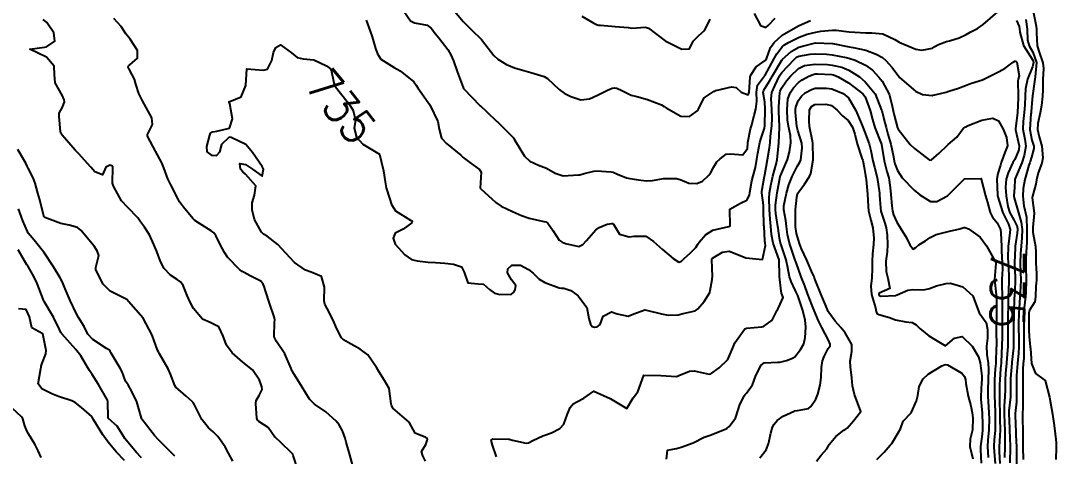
# Model space of a CAD drawing. Header units: metres. Extents: x 318500 to 325275, y 7408834 to 7428799.
# Drawn here: x 320090.5 to 320214.4, y 7413137.4 to 7413189.5 of the extents above; entities that cross this region are included whole.
import ezdxf
from ezdxf.enums import TextEntityAlignment as Align

# ---------------------------------------------------------------- set-up
doc = ezdxf.new("R2010")
doc.units = ezdxf.units.M
doc.header["$MEASUREMENT"] = 0
for name, color, linetype in [('Cotas', 45, 'Continuous'), ('Curvas de Nivel 1m', 11, 'Continuous'), ('Curvas de Nivel 5m', 15, 'Continuous')]:
    doc.layers.add(name, color=color, linetype=linetype)
doc.styles.add('Style-STANDARD', font='STANDARD.shx')

msp = doc.modelspace()

# ---------------------------------------------------------------- linework, layer by layer
at = {"layer": 'Curvas de Nivel 1m', "flags": 128}
for points, elevation in [([(320135.95, 7413191.15), (320137.11, 7413189.46), (320137.59, 7413189.23), (320139.08, 7413188.93), (320139.58, 7413188.59), (320140.07, 7413187.92), (320140.49, 7413187.42), (320141.55, 7413186.03), (320141.92, 7413185.4), (320142.23, 7413184.69), (320142.66, 7413183.39), (320143.38, 7413181.49), (320143.44, 7413181.38), (320143.49, 7413181.32), (320145.4, 7413179.35), (320145.46, 7413179.29), (320146.17, 7413178.62), (320147.43, 7413177.42), (320147.54, 7413177.32), (320149.41, 7413175.45), (320149.47, 7413175.36), (320149.5, 7413175.3), (320149.6, 7413175.1), (320150.72, 7413173.28), (320151.37, 7413172.66), (320152.42, 7413172.2), (320153.36, 7413171.85), (320154.41, 7413171.23), (320155.35, 7413170.91), (320157.19, 7413171.03), (320157.35, 7413171.06), (320157.88, 7413171.18), (320159.03, 7413171.49), (320159.36, 7413171.53), (320161.1, 7413171.4), (320161.35, 7413171.35), (320161.88, 7413171.13), (320162.93, 7413170.7), (320163.34, 7413170.59), (320164.67, 7413170.42), (320165.34, 7413170.34), (320166.04, 7413170.38), (320167.35, 7413170.62), (320168.92, 7413170.61), (320169.34, 7413170.48), (320170.39, 7413170.06), (320171.34, 7413170), (320172.04, 7413170.3), (320172.8, 7413170.99), (320173.03, 7413171.31), (320173.37, 7413172.01), (320173.76, 7413172.58), (320174.14, 7413172.97), (320174.85, 7413173.5), (320175.39, 7413173.55), (320176.86, 7413173.45), (320177.4, 7413174.2), (320177.46, 7413174.87), (320177.47, 7413174.92), (320177.79, 7413176.55), (320177.89, 7413176.92), (320178.23, 7413178.13), (320178.41, 7413178.91), (320178.52, 7413179.87), (320178.49, 7413180.91), (320178.63, 7413181.78), (320179.46, 7413182.9), (320179.49, 7413182.93), (320179.52, 7413182.98), (320180.57, 7413184.88), (320180.92, 7413185.51), (320181.56, 7413186.34), (320181.85, 7413186.58), (320182.32, 7413186.86), (320183.58, 7413187.49), (320184.56, 7413187.86), (320185.59, 7413188.12), (320186.18, 7413188.22), (320187.59, 7413188.35), (320188.04, 7413188.33), (320189.59, 7413188.13), (320190.25, 7413188.09), (320191.59, 7413188.04), (320192.29, 7413188.02), (320193.59, 7413187.91), (320195.03, 7413187.24), (320195.57, 7413186.92), (320196.11, 7413186.67), (320197.56, 7413186.08), (320198.27, 7413185.94), (320199.56, 7413186.2), (320199.82, 7413186.37), (320200.28, 7413186.62), (320201.21, 7413186.97), (320201.58, 7413187.08), (320202.75, 7413187.42), (320203.59, 7413187.83), (320204.07, 7413188.1), (320204.93, 7413188.56), (320205.6, 7413189.03), (320207.38, 7413190.52)], 733), ([(320142.18, 7413190.82), (320143.38, 7413189.38), (320143.59, 7413189.16), (320144.5, 7413188.28), (320145.45, 7413187.35), (320145.57, 7413187.23), (320147.06, 7413185.33), (320147.53, 7413184.88), (320148.59, 7413184.25), (320149.52, 7413183.84), (320151.51, 7413183.27), (320153.08, 7413182.82), (320153.5, 7413182.55), (320154.87, 7413181.23), (320155.48, 7413180.81), (320156.29, 7413180.39), (320157.47, 7413180.01), (320158.51, 7413180.14), (320159.48, 7413180.56), (320159.88, 7413180.76), (320160.66, 7413181.15), (320161.23, 7413181.41), (320161.49, 7413181.46), (320161.77, 7413181.41), (320162.37, 7413181.13), (320163.48, 7413180.55), (320164.19, 7413180.39), (320165.47, 7413180.04), (320167.13, 7413179.4), (320167.46, 7413179.23), (320167.7, 7413179.06), (320169.45, 7413178.04), (320170.46, 7413178), (320171.46, 7413178.75), (320171.55, 7413178.91), (320171.58, 7413179), (320172.24, 7413180.23), (320173.3, 7413180.98), (320173.44, 7413181.03), (320173.49, 7413181.06), (320173.63, 7413181.12), (320175.5, 7413181.56), (320176.05, 7413181.49), (320176.67, 7413180.93), (320177.49, 7413180.6), (320177.59, 7413180.82), (320177.6, 7413180.92), (320177.72, 7413182.71), (320177.77, 7413182.92), (320178.47, 7413183.97), (320179.54, 7413184.71), (320179.67, 7413184.9), (320180.18, 7413186.27), (320180.59, 7413186.88), (320181.58, 7413187.74), (320183.44, 7413188.84), (320183.6, 7413188.92), (320184.96, 7413189.48)], 732), ([(320178.2, 7413190.33), (320178.98, 7413188.91), (320179.59, 7413188.65), (320179.9, 7413188.9), (320180.71, 7413189.77)], 731), ([(320211.62, 7413190.4), (320211.96, 7413188.82), (320211.99, 7413188.46), (320212.01, 7413188.05), (320212.08, 7413186.46), (320212.31, 7413185.71), (320212.74, 7413184.45), (320212.82, 7413183.74), (320212.77, 7413182.45), (320212.76, 7413181.19), (320212.7, 7413180.45), (320212.58, 7413179.35), (320212.44, 7413178.46), (320212.16, 7413177.17), (320212.1, 7413176.46), (320212.31, 7413175.58), (320212.63, 7413174.45), (320212.77, 7413173.07), (320212.63, 7413172.45), (320212.19, 7413171.28), (320212, 7413170.46), (320211.9, 7413169.92), (320211.5, 7413168.47), (320211.49, 7413168.3), (320211.71, 7413166.46), (320211.57, 7413164.75), (320211.54, 7413164.47), (320211.57, 7413164.17), (320211.87, 7413162.46), (320211.9, 7413161.8), (320211.9, 7413160.46), (320211.98, 7413159.23), (320211.99, 7413158.46), (320211.93, 7413157.72), (320211.87, 7413156.46), (320211.78, 7413155.85), (320211.15, 7413154.86), (320211.07, 7413154.54), (320211.06, 7413154.47), (320211.06, 7413154.39), (320211.09, 7413152.47), (320211.11, 7413151.69), (320211.24, 7413150.47), (320211.26, 7413150.29), (320211.41, 7413148.46), (320211.87, 7413147.28), (320213.04, 7413146.44), (320213.55, 7413144.43), (320213.66, 7413143.77), (320213.9, 7413142.43), (320214.07, 7413141.33), (320214.17, 7413140.43), (320214.33, 7413139.03), (320214.36, 7413138.43), (320214.32, 7413137.01)], 731), ([(320123.64, 7413135.63), (320123.07, 7413137.46), (320123, 7413137.64), (320122.9, 7413137.77), (320121.56, 7413139.02), (320120.93, 7413139.61), (320120.88, 7413139.67), (320120.06, 7413140.81), (320118.95, 7413141.54), (320118.8, 7413141.7), (320118.72, 7413141.94), (320118.58, 7413143.7), (320118.63, 7413144.06), (320118.99, 7413144.63), (320119.33, 7413145.37), (320119.3, 7413145.7), (320119.23, 7413145.91), (320119.02, 7413146.48), (320118.18, 7413147.71), (320117.04, 7413148.65), (320115.75, 7413149.74), (320115.07, 7413150.65), (320114.67, 7413151.76), (320114.18, 7413152.85), (320113.11, 7413153.38), (320112.19, 7413153.79), (320111.13, 7413155.07), (320110.72, 7413155.81), (320110.37, 7413156.6), (320109.88, 7413157.82), (320109.58, 7413158.23), (320109.18, 7413158.52), (320108.38, 7413159.04), (320107.63, 7413159.85), (320107.2, 7413160.67), (320106.73, 7413161.86), (320106.4, 7413162.7), (320105.86, 7413163.87), (320105.26, 7413164.77), (320104.79, 7413165.42), (320104.45, 7413165.89), (320103.29, 7413167.12), (320102.53, 7413167.92), (320101.57, 7413169.69), (320101.46, 7413169.94), (320101.43, 7413170.04), (320101.48, 7413171.94), (320101.35, 7413172.11), (320101.1, 7413172.2), (320100.65, 7413171.95), (320100.24, 7413171.05), (320099.34, 7413171.41), (320099.07, 7413171.69), (320098.84, 7413171.97), (320097.37, 7413173.58), (320096.98, 7413174), (320095.41, 7413175.79), (320095.27, 7413176.02), (320095.22, 7413176.21), (320095.05, 7413178.02), (320095.05, 7413178.4), (320095.45, 7413179.15), (320095.7, 7413179.77), (320095.67, 7413180.02), (320095.47, 7413180.49), (320094.58, 7413182.03), (320094.5, 7413183.03), (320094.45, 7413184.03), (320093.53, 7413185.11), (320091.54, 7413186.07), (320093.29, 7413186.3), (320093.54, 7413186.35), (320094.55, 7413187.03), (320094.4, 7413188.03), (320093.58, 7413189.24), (320093.16, 7413189.62)], 733), ([(320130.21, 7413136.22), (320129.83, 7413137.55), (320129.39, 7413139.08), (320129.27, 7413139.56), (320128.94, 7413140.44), (320128.54, 7413141.16), (320128.21, 7413141.57), (320126.97, 7413142.68), (320125.61, 7413143.61), (320124.99, 7413144.22), (320124.12, 7413145.63), (320123.03, 7413147.43), (320122.94, 7413147.56), (320122.9, 7413147.64), (320122.82, 7413147.86), (320122.07, 7413149.65), (320121.08, 7413151.1), (320120.78, 7413151.67), (320120.84, 7413153.41), (320120.88, 7413153.67), (320120.84, 7413153.95), (320120.21, 7413155.68), (320119.79, 7413157.06), (320119.59, 7413157.69), (320119.45, 7413157.98), (320119.18, 7413158.33), (320117.91, 7413158.98), (320117.19, 7413159.35), (320116.95, 7413159.49), (320116.65, 7413159.73), (320115.21, 7413161.21), (320114.84, 7413161.76), (320114.36, 7413162.64), (320113.82, 7413163.77), (320113.58, 7413164.11), (320113.26, 7413164.35), (320111.84, 7413165.21), (320111.27, 7413165.59), (320111.16, 7413165.69), (320111.07, 7413165.8), (320109.92, 7413167.19), (320109.47, 7413167.83), (320109.3, 7413168.13), (320108.41, 7413169.84), (320108.04, 7413170.55), (320107.59, 7413171.86), (320107.36, 7413172.48), (320106.59, 7413173.87), (320105.62, 7413175.66), (320105.61, 7413175.88), (320106.23, 7413177.06), (320106.14, 7413177.87), (320105.45, 7413179.1), (320105.01, 7413179.89), (320104.59, 7413180.78), (320104.24, 7413181.9), (320104.06, 7413182.47), (320103.51, 7413183.5), (320103.36, 7413183.76), (320103.31, 7413183.91), (320103.34, 7413184.08), (320103.51, 7413184.18), (320104.43, 7413185), (320104.42, 7413185.9), (320103.56, 7413187.28), (320103.03, 7413187.92), (320102.46, 7413188.8), (320101.59, 7413189.75)], 734), ([(320131.77, 7413189.54), (320132.27, 7413188.22), (320132.5, 7413187.53), (320132.92, 7413186.15), (320133.14, 7413185.52), (320133.53, 7413184.88), (320135.14, 7413183.86), (320135.51, 7413183.68), (320135.86, 7413183.48), (320137.5, 7413182.16), (320137.79, 7413181.75), (320137.97, 7413181.45), (320139.21, 7413179.69), (320139.4, 7413179.43), (320139.46, 7413179.34), (320140.37, 7413177.42), (320140.53, 7413176.52), (320140.82, 7413175.41), (320141.4, 7413174.8), (320143.1, 7413173.38), (320143.38, 7413173.13), (320144.34, 7413172.39), (320145.35, 7413171.66), (320145.54, 7413171.35), (320145.44, 7413169.45), (320145.49, 7413169.35), (320147.31, 7413167.74), (320147.95, 7413167.31), (320149.29, 7413166.66), (320150.39, 7413166.17), (320151.28, 7413165.86), (320153.05, 7413165.47), (320153.27, 7413165.4), (320153.54, 7413165.24), (320154.15, 7413164.34), (320154.89, 7413163.22), (320155.25, 7413163), (320155.64, 7413162.81), (320157.24, 7413162.47), (320157.71, 7413162.71), (320158.14, 7413163.18), (320159.26, 7413164.47), (320159.66, 7413164.76), (320160.64, 7413165.15), (320161.19, 7413165.23), (320161.27, 7413165.22), (320161.4, 7413165.14), (320162.09, 7413163.96), (320163.26, 7413163.61), (320163.86, 7413163.7), (320165.26, 7413163.69), (320166.17, 7413163.07), (320167.24, 7413162.12), (320168.51, 7413161.04), (320169.21, 7413160.6), (320169.52, 7413160.72), (320169.83, 7413161.02), (320170.57, 7413161.67), (320171.24, 7413162.36), (320171.49, 7413162.75), (320171.65, 7413163), (320172.39, 7413163.86), (320173.26, 7413164.43), (320175.2, 7413164.88), (320175.27, 7413164.9), (320175.34, 7413164.95), (320175.3, 7413166.95), (320176.59, 7413167.65), (320177.32, 7413168), (320177.64, 7413168.6), (320177.7, 7413168.92), (320177.94, 7413170.31), (320178.09, 7413170.91), (320178.37, 7413171.91), (320178.54, 7413172.91), (320178.65, 7413173.65), (320178.9, 7413174.91), (320179.01, 7413175.31), (320179.43, 7413176.64), (320179.49, 7413176.9), (320179.49, 7413176.96), (320179.54, 7413178.9), (320179.47, 7413179.73), (320179.29, 7413180.9), (320179.31, 7413181.08), (320179.5, 7413181.37), (320180.09, 7413182.32), (320180.4, 7413182.89), (320181.54, 7413184.76), (320181.62, 7413184.87), (320182.62, 7413185.79), (320183.56, 7413186.29), (320183.98, 7413186.42), (320185.57, 7413186.81), (320187.57, 7413186.75), (320187.62, 7413186.74), (320189.56, 7413186.35), (320190.05, 7413186.27), (320191.56, 7413185.96), (320192.81, 7413185.46), (320193.55, 7413185.06), (320193.98, 7413184.7), (320194.71, 7413183.87), (320195.52, 7413182.8), (320195.61, 7413182.68), (320197.5, 7413181.04), (320198.34, 7413180.65), (320199.49, 7413180.54), (320199.57, 7413180.55), (320199.84, 7413180.62), (320201.17, 7413180.93), (320201.5, 7413181.03), (320202.68, 7413181.41), (320203.51, 7413181.72), (320204.11, 7413181.97), (320205.52, 7413182.4), (320205.63, 7413182.44), (320205.85, 7413182.55), (320207.53, 7413183.39), (320208.26, 7413183.79), (320209.2, 7413184.5), (320209.4, 7413184.64), (320209.54, 7413184.64), (320209.63, 7413184.5), (320209.91, 7413182.88), (320209.8, 7413182.5), (320209.76, 7413182.25), (320209.79, 7413180.5), (320209.79, 7413180.19), (320209.7, 7413178.5), (320209.49, 7413176.55), (320209.49, 7413176.5), (320209.5, 7413176.44), (320209.91, 7413174.49), (320209.87, 7413174.02), (320209.39, 7413172.88), (320209.25, 7413172.63), (320209.18, 7413172.5), (320208.59, 7413171.29), (320208.36, 7413170.51), (320208.28, 7413169.57), (320208.35, 7413168.51), (320208.58, 7413167.24), (320208.82, 7413166.5), (320209.29, 7413165.64), (320209.66, 7413164.87), (320209.71, 7413164.49), (320209.69, 7413164.08), (320209.46, 7413162.5), (320209.44, 7413162.3), (320209.37, 7413160.5), (320209.44, 7413158.73), (320209.45, 7413158.5), (320209.44, 7413158.25), (320209.35, 7413156.5), (320209.34, 7413156.32), (320209.27, 7413154.5), (320209.24, 7413152.62), (320209.24, 7413152.5), (320209.24, 7413152.38), (320209.26, 7413150.5), (320209.25, 7413150.33), (320209.06, 7413148.62), (320209.05, 7413148.51), (320208.88, 7413146.67), (320208.87, 7413146.5), (320208.89, 7413144.62), (320208.88, 7413144.5), (320208.69, 7413142.8), (320208.68, 7413142.5), (320208.76, 7413140.71), (320208.76, 7413140.5), (320208.86, 7413138.57), (320208.86, 7413138.5), (320208.8, 7413136.61)], 734), ([(320157.6, 7413190.01), (320159.02, 7413189.17), (320159.43, 7413189), (320159.59, 7413188.96), (320159.82, 7413188.93), (320161.59, 7413188.8), (320163.13, 7413188.66), (320163.58, 7413188.59), (320165.2, 7413188.7), (320165.58, 7413188.58), (320167.57, 7413187.06), (320169.56, 7413186.08), (320170.49, 7413186.09), (320170.9, 7413187.01), (320171.58, 7413187.72), (320172.28, 7413188.3), (320172.63, 7413188.99), (320172.95, 7413189.64)], 731), ([(320209.61, 7413189.51), (320209.91, 7413188.8), (320209.95, 7413188.49), (320209.98, 7413188.11), (320210.43, 7413186.49), (320211.54, 7413184.74), (320211.64, 7413184.47), (320211.53, 7413183.97), (320210.91, 7413182.48), (320210.67, 7413181.32), (320210.63, 7413180.48), (320210.58, 7413179.37), (320210.52, 7413178.48), (320210.4, 7413177.43), (320210.37, 7413176.49), (320210.6, 7413175.31), (320210.71, 7413174.48), (320210.53, 7413173.34), (320210.23, 7413172.49), (320209.45, 7413170.59), (320209.42, 7413170.5), (320209.41, 7413170.45), (320209.35, 7413169.5), (320209.28, 7413168.55), (320209.29, 7413168.5), (320209.33, 7413168.27), (320209.82, 7413166.49), (320210.17, 7413165.37), (320210.27, 7413164.49), (320210.24, 7413163.51), (320210.15, 7413162.49), (320210.08, 7413161.65), (320210.04, 7413160.49), (320210.08, 7413159.36), (320210.11, 7413158.49), (320210.08, 7413157.59), (320210, 7413156.49), (320209.94, 7413155.71), (320209.87, 7413154.49), (320209.85, 7413153.21), (320209.85, 7413152.49), (320209.86, 7413151.74), (320209.87, 7413150.49), (320209.85, 7413149.72), (320209.73, 7413148.49), (320209.61, 7413147.05), (320209.59, 7413146.49), (320209.6, 7413145.93), (320209.62, 7413144.49), (320209.59, 7413143.9), (320209.46, 7413142.49), (320209.49, 7413141.01), (320209.51, 7413140.49), (320209.52, 7413139.92), (320209.6, 7413138.49), (320209.61, 7413137.8), (320209.61, 7413136.49)], 733), ([(320210.73, 7413189.6), (320210.86, 7413188.48), (320210.93, 7413187.13), (320211.1, 7413186.48), (320211.56, 7413185.7), (320212.01, 7413184.46), (320211.83, 7413182.78), (320211.78, 7413182.47), (320211.77, 7413182.21), (320211.52, 7413180.47), (320211.52, 7413180.44), (320211.48, 7413180.08), (320211.35, 7413178.58), (320211.34, 7413178.47), (320211.33, 7413178.34), (320211.18, 7413176.47), (320211.42, 7413175.19), (320211.67, 7413174.47), (320211.69, 7413174.18), (320211.39, 7413173.17), (320211.24, 7413172.62), (320211.19, 7413172.47), (320211.08, 7413172.18), (320210.59, 7413170.48), (320210.41, 7413169.42), (320210.37, 7413168.48), (320210.47, 7413167.32), (320210.68, 7413166.48), (320210.78, 7413165.96), (320210.83, 7413164.48), (320210.82, 7413162.92), (320210.81, 7413162.48), (320210.72, 7413160.98), (320210.71, 7413160.48), (320210.73, 7413159.99), (320210.76, 7413158.48), (320210.72, 7413156.93), (320210.68, 7413156.48), (320210.51, 7413155.12), (320210.47, 7413154.48), (320210.46, 7413153.8), (320210.47, 7413152.48), (320210.48, 7413151.09), (320210.49, 7413150.48), (320210.46, 7413149.09), (320210.41, 7413148.48), (320210.37, 7413147.79), (320210.36, 7413146.48), (320210.36, 7413145.14), (320210.37, 7413144.48), (320210.34, 7413143.13), (320210.3, 7413142.48), (320210.31, 7413141.82), (320210.35, 7413140.48), (320210.36, 7413139.06), (320210.36, 7413138.48), (320210.38, 7413137)], 732), ([(320147.39, 7413137.32), (320146.92, 7413138.71), (320146.76, 7413139.32), (320146.93, 7413139.47), (320148.8, 7413139.43), (320148.93, 7413139.42), (320149.02, 7413139.39), (320149.31, 7413139.29), (320150.93, 7413138.95), (320151.22, 7413138.97), (320151.72, 7413139.26), (320152.94, 7413139.81), (320153.97, 7413140.2), (320154.95, 7413140.72), (320155.42, 7413141.21), (320155.84, 7413142.33), (320156.18, 7413143.2), (320156.55, 7413143.64), (320156.99, 7413143.91), (320157.85, 7413144.32), (320159.01, 7413145.16), (320161, 7413144.3), (320162.98, 7413143.11), (320163.74, 7413144.36), (320164.29, 7413145.09), (320165.03, 7413147.08), (320167.03, 7413147.06), (320168.92, 7413146.93), (320169.03, 7413146.96), (320169.18, 7413147.03), (320170.47, 7413147.57), (320171.04, 7413147.59), (320172.81, 7413147.21), (320173.03, 7413147.24), (320174.04, 7413147.97), (320175.06, 7413148.95), (320175.67, 7413150.35), (320175.91, 7413150.94), (320177.11, 7413152.62), (320177.31, 7413152.72), (320179.11, 7413152.86), (320179.33, 7413152.9), (320180.36, 7413153.65), (320180.98, 7413154.87), (320181.04, 7413154.97), (320181.14, 7413155.12), (320181.68, 7413156.35), (320181.5, 7413156.87), (320181.43, 7413157.12), (320181.24, 7413158.87), (320181.23, 7413158.91), (320181.22, 7413160.87), (320180.5, 7413162.88), (320180.29, 7413163.91), (320180.2, 7413164.89), (320180.12, 7413165.73), (320180.05, 7413166.89), (320180.01, 7413168.2), (320180.06, 7413168.89), (320180.22, 7413169.76), (320180.45, 7413170.88), (320180.83, 7413172.33), (320180.95, 7413172.88), (320181.01, 7413173.25), (320181.18, 7413174.87), (320181.26, 7413176.69), (320181.26, 7413176.87), (320181.17, 7413178.59), (320181.15, 7413178.87), (320181.15, 7413179.19), (320181.27, 7413180.87), (320181.32, 7413181.05), (320181.5, 7413181.39), (320182.08, 7413182.29), (320182.56, 7413182.85), (320183.53, 7413183.75), (320184.25, 7413184.12), (320185.53, 7413184.28), (320186.97, 7413184.23), (320187.53, 7413184.17), (320188.69, 7413183.93), (320189.53, 7413183.57), (320190.81, 7413182.75), (320191.51, 7413182.17), (320192.68, 7413180.72), (320193.46, 7413178.76), (320193.48, 7413178.71), (320193.88, 7413177.14), (320193.99, 7413176.7), (320194.21, 7413175.92), (320194.55, 7413174.69), (320194.87, 7413173.21), (320194.97, 7413172.69), (320195.05, 7413172.36), (320195.37, 7413171.54), (320195.91, 7413170.67), (320197.34, 7413169.21), (320198.02, 7413168.65), (320199.32, 7413167.87), (320200.07, 7413167.87), (320201.33, 7413168.51), (320201.38, 7413168.55), (320201.42, 7413168.6), (320202.37, 7413169.56), (320203.36, 7413170.58), (320205.36, 7413170.61), (320205.38, 7413170.57), (320205.38, 7413170.55), (320205.38, 7413170.53), (320205.88, 7413168.54), (320206.12, 7413167.74), (320206.46, 7413166.53), (320206.73, 7413165.96), (320207.29, 7413165.28), (320207.67, 7413164.52), (320207.74, 7413164.05), (320207.8, 7413162.51), (320207.82, 7413161.93), (320207.9, 7413160.51), (320207.92, 7413159.8), (320207.85, 7413158.51), (320207.84, 7413157.87), (320207.89, 7413156.51), (320207.9, 7413155.77), (320207.89, 7413154.51), (320207.88, 7413153.76), (320207.87, 7413152.51), (320207.88, 7413151.74), (320207.86, 7413150.51), (320207.82, 7413149.77), (320207.75, 7413148.51), (320207.7, 7413147.86), (320207.59, 7413146.51), (320207.57, 7413145.97), (320207.57, 7413144.51), (320207.57, 7413143.94), (320207.6, 7413142.51), (320207.62, 7413141.87), (320207.63, 7413140.51), (320207.62, 7413139.85), (320207.54, 7413138.51), (320207.54, 7413137.9), (320207.62, 7413136.51)], 736), ([(320167.71, 7413137.05), (320167.83, 7413138.13), (320168.92, 7413138.33), (320169.49, 7413138.46), (320170.93, 7413139), (320172.25, 7413139.67), (320172.94, 7413139.92), (320174.48, 7413140.49), (320174.95, 7413140.72), (320175.22, 7413140.95), (320175.97, 7413141.93), (320176.3, 7413142.93), (320176.44, 7413143.47), (320177.01, 7413144.6), (320177.14, 7413144.78), (320177.3, 7413144.92), (320178.02, 7413145.91), (320178.38, 7413146.91), (320178.57, 7413147.37), (320179.05, 7413148.29), (320179.39, 7413148.56), (320181.06, 7413148.63), (320181.27, 7413148.65), (320182.07, 7413148.85), (320182.81, 7413149.1), (320183.07, 7413149.28), (320183.76, 7413150.15), (320184.14, 7413150.83), (320184.33, 7413151.59), (320184.38, 7413152.83), (320184.32, 7413153.64), (320184.02, 7413154.83), (320183.42, 7413156.59), (320183.32, 7413156.84), (320183.17, 7413157.16), (320182.63, 7413158.29), (320182.46, 7413158.85), (320182.25, 7413159.9), (320182.05, 7413160.86), (320181.44, 7413162.68), (320181.38, 7413162.87), (320181.26, 7413163.46), (320181.07, 7413164.67), (320181.04, 7413164.87), (320180.82, 7413166.41), (320180.78, 7413166.88), (320180.78, 7413167.4), (320180.95, 7413168.88), (320181.34, 7413170.85), (320181.34, 7413170.87), (320181.36, 7413170.92), (320182.2, 7413172.86), (320182.46, 7413173.79), (320182.59, 7413174.85), (320182.54, 7413175.74), (320182.32, 7413176.86), (320182.21, 7413177.62), (320182.15, 7413178.86), (320182.26, 7413180.08), (320182.52, 7413180.85), (320182.9, 7413181.45), (320183.51, 7413182.09), (320183.95, 7413182.4), (320184.75, 7413182.83), (320185.28, 7413183.06), (320185.52, 7413183.1), (320185.81, 7413183.1), (320187.52, 7413183.03), (320187.72, 7413182.99), (320188.25, 7413182.78), (320189.51, 7413182.06), (320191.22, 7413180.74), (320191.48, 7413180.37), (320192.08, 7413178.73), (320192.37, 7413177.65), (320192.65, 7413176.72), (320193.41, 7413174.79), (320193.44, 7413174.71), (320193.45, 7413174.67), (320193.75, 7413172.7), (320194.1, 7413171.43), (320194.31, 7413170.7), (320194.5, 7413169.53), (320194.58, 7413168.69), (320194.68, 7413167.32), (320194.76, 7413166.69), (320194.87, 7413166.27), (320195.29, 7413165.37), (320195.71, 7413164.68), (320196.43, 7413163.5), (320196.85, 7413162.66), (320197.24, 7413162.15), (320197.57, 7413162.33), (320197.92, 7413162.65), (320198.73, 7413163.16), (320199.26, 7413163.53), (320199.98, 7413163.91), (320201.27, 7413164.24), (320201.59, 7413164.29), (320202.82, 7413164.58), (320203.17, 7413164.7), (320203.28, 7413164.73), (320203.43, 7413164.73), (320203.85, 7413164.57), (320205.27, 7413163.58), (320206, 7413162.54), (320207.01, 7413160.74), (320207.14, 7413160.52), (320207.14, 7413160.45), (320206.96, 7413158.52), (320207.17, 7413156.68), (320207.19, 7413156.52), (320207.19, 7413156.5), (320207.2, 7413154.52), (320207.2, 7413154.46), (320207.18, 7413152.52), (320207.18, 7413152.46), (320207.19, 7413150.52), (320207.18, 7413150.42), (320207.12, 7413148.52), (320207.12, 7413148.46), (320207.05, 7413147.85), (320206.96, 7413146.52), (320206.95, 7413144.58), (320206.96, 7413144.52), (320207, 7413143.77), (320207.06, 7413142.52), (320207.06, 7413142.44), (320207.04, 7413140.52), (320207.03, 7413140.45), (320206.94, 7413139.36), (320206.87, 7413138.58), (320206.87, 7413138.52), (320206.92, 7413137.91), (320207.03, 7413136.52)], 737), ([(320178.9, 7413137.19), (320179.66, 7413138.14), (320179.94, 7413138.88), (320180.21, 7413140.15), (320180.41, 7413140.88), (320180.6, 7413141.23), (320180.96, 7413141.64), (320181.67, 7413142.16), (320182.98, 7413142.79), (320183.02, 7413142.8), (320183.38, 7413142.84), (320184.71, 7413143.1), (320184.99, 7413143.32), (320185.58, 7413144.23), (320185.84, 7413144.81), (320186.1, 7413145.88), (320186.21, 7413146.8), (320186.25, 7413148.01), (320186.38, 7413148.8), (320186.57, 7413149.3), (320187.08, 7413150.26), (320187.29, 7413150.58), (320187.32, 7413150.79), (320187.1, 7413151.26), (320186.3, 7413152.8), (320185.91, 7413153.59), (320185.38, 7413154.82), (320185.15, 7413155.41), (320184.61, 7413156.83), (320184.26, 7413157.76), (320183.85, 7413158.83), (320183.22, 7413160.55), (320183.15, 7413160.77), (320183.13, 7413160.84), (320183.09, 7413160.97), (320182.46, 7413162.85), (320182.21, 7413163.91), (320182.09, 7413164.86), (320182.01, 7413165.58), (320181.78, 7413166.86), (320181.77, 7413167.33), (320182.07, 7413168.86), (320182.35, 7413169.85), (320182.75, 7413170.85), (320183.37, 7413172.03), (320183.68, 7413172.54), (320183.78, 7413172.84), (320183.97, 7413174.27), (320183.91, 7413174.83), (320183.43, 7413176.34), (320183.32, 7413176.84), (320183.15, 7413178.54), (320183.14, 7413178.84), (320183.18, 7413179.13), (320183.48, 7413179.89), (320183.86, 7413180.46), (320184.31, 7413180.83), (320185.06, 7413181.26), (320185.5, 7413181.4), (320186.87, 7413181.42), (320187.5, 7413181.31), (320188.86, 7413180.77), (320189.48, 7413180.26), (320190.39, 7413178.75), (320191.06, 7413177.13), (320191.21, 7413176.74), (320191.43, 7413176.22), (320191.96, 7413174.73), (320192.16, 7413173.97), (320192.42, 7413172.72), (320192.61, 7413171.96), (320192.93, 7413170.72), (320193.19, 7413168.85), (320193.2, 7413168.71), (320193.21, 7413168.6), (320193.31, 7413167.08), (320193.37, 7413166.71), (320193.84, 7413165.26), (320194.01, 7413164.7), (320194.14, 7413163.82), (320194.18, 7413162.7), (320194.11, 7413161.82), (320193.97, 7413160.7), (320194, 7413159.49), (320194.21, 7413158.69), (320194.44, 7413157.44), (320193.17, 7413156.89), (320193.11, 7413156.78), (320193.11, 7413156.71), (320193.17, 7413156.6), (320193.36, 7413156.51), (320195.17, 7413156.61), (320195.22, 7413156.63), (320195.33, 7413156.68), (320196.58, 7413157.26), (320197.18, 7413157.33), (320198.53, 7413157.29), (320199.18, 7413157.43), (320200.04, 7413157.77), (320201.19, 7413158.04), (320201.71, 7413158.07), (320203.19, 7413157.66), (320204.39, 7413156.56), (320205.14, 7413154.55), (320205.98, 7413153.39), (320206.15, 7413152.53), (320206.12, 7413151.52), (320206.03, 7413150.54), (320206.05, 7413149.57), (320206.2, 7413148.53), (320206.26, 7413147.74), (320206.21, 7413146.53), (320206.17, 7413145.38), (320206.17, 7413144.53), (320206.24, 7413143.29), (320206.3, 7413142.53), (320206.32, 7413141.88), (320206.28, 7413140.53), (320206.17, 7413139.3), (320206.13, 7413138.53), (320206.22, 7413137.23)], 738), ([(320185.66, 7413136.81), (320186.21, 7413137.5), (320186.92, 7413138.26), (320187.11, 7413138.61), (320187.2, 7413138.79), (320187.97, 7413139.75), (320188.96, 7413140.51), (320189.11, 7413140.6), (320189.33, 7413140.76), (320190.1, 7413141.62), (320190.98, 7413142.74), (320190.2, 7413144.75), (320189.99, 7413145.79), (320189.9, 7413146.75), (320189.72, 7413148.09), (320189.7, 7413148.75), (320189.91, 7413149.92), (320189.88, 7413150.75), (320189.11, 7413152.15), (320188.58, 7413152.77), (320187.9, 7413153.55), (320187.14, 7413154.58), (320187.06, 7413154.71), (320187.02, 7413154.79), (320186.94, 7413155), (320186.19, 7413156.8), (320185.51, 7413158.5), (320185.41, 7413158.82), (320185.35, 7413158.96), (320185.2, 7413159.25), (320184.51, 7413160.83), (320183.88, 7413162.19), (320183.62, 7413162.84), (320183.27, 7413164.02), (320183.17, 7413164.84), (320183.15, 7413166.69), (320183.16, 7413166.84), (320183.32, 7413168.35), (320183.4, 7413168.77), (320183.44, 7413168.84), (320184.24, 7413169.94), (320184.82, 7413170.83), (320184.98, 7413171.21), (320185.28, 7413172.82), (320185.28, 7413172.92), (320185.22, 7413174.82), (320185.19, 7413175.05), (320184.85, 7413176.83), (320184.78, 7413177.49), (320184.85, 7413178.83), (320185.06, 7413179.23), (320185.47, 7413179.46), (320186.77, 7413179.5), (320187.47, 7413179.32), (320188.16, 7413178.78), (320188.78, 7413178.1), (320189.45, 7413177.54), (320189.99, 7413176.75), (320190.27, 7413175.91), (320190.53, 7413174.75), (320191.1, 7413173.02), (320191.2, 7413172.74), (320191.37, 7413171.91), (320191.53, 7413170.91), (320191.57, 7413170.74), (320191.6, 7413170.49), (320191.77, 7413168.73), (320191.85, 7413167.27), (320191.9, 7413166.73), (320192.17, 7413165.61), (320192.4, 7413164.72), (320192.53, 7413163.45), (320192.5, 7413162.72), (320192.37, 7413161.59), (320192.32, 7413160.72), (320192.34, 7413159.85), (320192.3, 7413158.72), (320192.17, 7413157.74), (320192.24, 7413156.72), (320192.73, 7413155.13), (320192.82, 7413154.71), (320192.89, 7413154.46), (320193.14, 7413154.34), (320194.41, 7413153.97), (320195.13, 7413153.71), (320196.34, 7413153.45), (320197.13, 7413153.38), (320197.58, 7413153.11), (320198.02, 7413152.65), (320199.11, 7413151.77), (320201.09, 7413150.6), (320202.18, 7413151.51), (320203.11, 7413151.71), (320204.3, 7413150.56), (320205.07, 7413149.27), (320205.27, 7413148.55), (320205.45, 7413146.95), (320205.45, 7413146.54), (320205.43, 7413146.15), (320205.33, 7413144.55), (320205.34, 7413144.21), (320205.5, 7413142.54), (320205.55, 7413141.13), (320205.54, 7413140.54), (320205.48, 7413140.01), (320205.31, 7413138.54), (320205.31, 7413138.16), (320205.37, 7413136.54)], 739), ([(320115.82, 7413136.8), (320115.33, 7413137.74), (320114.91, 7413138.49), (320114.05, 7413139.76), (320113.47, 7413140.31), (320112.94, 7413140.77), (320112.14, 7413141.79), (320111.23, 7413143.55), (320111.1, 7413143.8), (320110.98, 7413143.94), (320110.25, 7413144.55), (320109.01, 7413145.63), (320108.89, 7413145.83), (320108.38, 7413147.2), (320108.09, 7413147.84), (320107.06, 7413149.64), (320106.93, 7413149.86), (320106.84, 7413150.09), (320106.18, 7413151.87), (320105.11, 7413153.88), (320103.37, 7413155.91), (320103.14, 7413156.12), (320102.75, 7413156.31), (320101.16, 7413157.13), (320100.32, 7413157.95), (320099.45, 7413159.69), (320099.43, 7413159.96), (320099.79, 7413161.38), (320099.59, 7413161.96), (320099.23, 7413162.5), (320098.01, 7413163.98), (320097.67, 7413164.4), (320097.26, 7413164.74), (320096.27, 7413165.02), (320095.26, 7413165.23), (320093.36, 7413165.95), (320093.27, 7413166), (320093.25, 7413166.02), (320093.24, 7413166.04), (320093.23, 7413166.08), (320092.73, 7413168.05), (320092.52, 7413168.85), (320092.19, 7413170.06), (320091.95, 7413170.67), (320091.35, 7413171.84), (320091.27, 7413172), (320091.23, 7413172.07), (320091.09, 7413172.34), (320090.1, 7413174.09)], 732), ([(320108.89, 7413137.38), (320108.47, 7413137.84), (320106.92, 7413139.38), (320106.48, 7413139.86), (320104.95, 7413141.82), (320104.92, 7413141.86), (320104.91, 7413141.88), (320104.9, 7413141.93), (320104.36, 7413143.89), (320103.77, 7413145.13), (320103.32, 7413145.91), (320103.18, 7413146.07), (320103.01, 7413146.37), (320102.58, 7413147.47), (320102.35, 7413147.92), (320101.28, 7413149.71), (320101.16, 7413149.94), (320101.06, 7413150.08), (320100.74, 7413150.27), (320099.08, 7413151.33), (320098.5, 7413151.97), (320098.04, 7413152.92), (320097.39, 7413153.99), (320097.12, 7413154.42), (320096.36, 7413156), (320095.77, 7413157.4), (320095.53, 7413158.01), (320095.43, 7413158.27), (320095.18, 7413158.74), (320094.39, 7413160.03), (320093.22, 7413161.78), (320093.02, 7413162.04), (320092.07, 7413163.22), (320091.36, 7413164.07), (320091.31, 7413164.13), (320091.25, 7413164.25), (320090.72, 7413165.53), (320090.5, 7413166.08), (320090.18, 7413166.99)], 731), ([(320102.88, 7413136.88), (320101.89, 7413137.93), (320100.92, 7413139.06), (320100.27, 7413139.95), (320099.22, 7413141.69), (320099.06, 7413141.96), (320098.95, 7413142.12), (320097.73, 7413143.21), (320096.98, 7413143.8), (320096.56, 7413144), (320094.99, 7413144.52), (320094.19, 7413144.83), (320093, 7413145.43), (320092.56, 7413146.05), (320092.85, 7413147.86), (320092.89, 7413148.04), (320092.91, 7413148.16), (320093.04, 7413148.5), (320093.46, 7413149.63), (320093.49, 7413150.04), (320093.09, 7413152.04), (320091.79, 7413152.75), (320091.51, 7413154.06), (320091.12, 7413154.95), (320090.18, 7413155.03)], 729), ([(320092.89, 7413137.24), (320092.56, 7413138.05), (320092.16, 7413138.81), (320091.4, 7413140.06), (320091.22, 7413140.36), (320090.94, 7413141.04), (320090.72, 7413141.84), (320090.57, 7413142.08), (320088.97, 7413143.57)], 728)]:
    msp.add_lwpolyline(points, dxfattribs=dict(at, elevation=elevation))
at = {"layer": 'Curvas de Nivel 5m', "flags": 128}
for points, elevation in [([(320138.89, 7413136.79), (320138.55, 7413137.44), (320138.41, 7413137.94), (320138.92, 7413138.77), (320139.1, 7413139.25), (320139.11, 7413139.43), (320139.06, 7413139.56), (320138.93, 7413139.61), (320137.64, 7413140.15), (320136.95, 7413141.46), (320134.97, 7413143.12), (320134.82, 7413143.48), (320134.8, 7413143.67), (320134.55, 7413145.49), (320133.98, 7413146.45), (320133.29, 7413147.51), (320133.04, 7413148.01), (320131.98, 7413149.53), (320131.07, 7413150.21), (320129.65, 7413150.99), (320129.09, 7413151.31), (320128.85, 7413151.56), (320128.25, 7413152.72), (320127.88, 7413153.58), (320127.13, 7413155.07), (320126.85, 7413155.59), (320126.76, 7413155.98), (320126.82, 7413157.6), (320126.46, 7413158.88), (320125.19, 7413159.4), (320124.55, 7413159.63), (320123.2, 7413160.57), (320122.18, 7413161.66), (320121.24, 7413162.69), (320119.93, 7413163.69), (320119.5, 7413163.94), (320119.25, 7413164.18), (320118.43, 7413165.71), (320118.14, 7413166.86), (320118.15, 7413167.71), (320118.43, 7413168.59), (320118.59, 7413169.71), (320117.34, 7413171.14), (320117.02, 7413171.39), (320116.76, 7413171.73), (320116.68, 7413172.41), (320117.36, 7413172.28), (320118.19, 7413171.71), (320119.34, 7413170.87), (320119.52, 7413171.7), (320119.36, 7413172.05), (320118.19, 7413173.71), (320117.39, 7413174.68), (320115.63, 7413175.52), (320115.41, 7413175.53), (320114.5, 7413174.66), (320114.26, 7413173.77), (320113.84, 7413173.3), (320113.37, 7413173.35), (320112.78, 7413173.79), (320112.73, 7413174.44), (320113.07, 7413175.78), (320113.18, 7413176.01), (320113.41, 7413176.2), (320113.92, 7413176.27), (320115.42, 7413176.61), (320115.78, 7413177.74), (320115.46, 7413179.53), (320115.39, 7413179.75), (320115.41, 7413179.8), (320115.46, 7413179.83), (320116.84, 7413180.36), (320117.38, 7413181.72), (320117.51, 7413183.72), (320119.51, 7413183.56), (320119.99, 7413183.69), (320120.51, 7413184.7), (320120.7, 7413185.68), (320120.98, 7413186.25), (320121.55, 7413186.6), (320122.84, 7413185.65), (320123.53, 7413185.08), (320124.24, 7413184.92), (320125.53, 7413184.8), (320127.03, 7413184.08), (320127.51, 7413183.71), (320127.6, 7413183.59), (320127.94, 7413182.03), (320128.13, 7413181.58), (320129.46, 7413179.87), (320129.72, 7413179.56), (320130.25, 7413178.75), (320130.53, 7413177.55), (320130.34, 7413176.63), (320130.62, 7413175.55), (320131.4, 7413174.71), (320133.38, 7413173.51), (320133.88, 7413171.5), (320134.06, 7413170.22), (320134.18, 7413169.5), (320134.57, 7413168.23), (320134.84, 7413167.49), (320135.29, 7413166.75), (320137.1, 7413165.63), (320137.27, 7413165.53), (320137.3, 7413165.46), (320137.27, 7413165.3), (320136.2, 7413164.53), (320135.26, 7413164.08), (320135.01, 7413163.48), (320135.24, 7413162.74), (320136.43, 7413161.47), (320137.21, 7413160.9), (320137.91, 7413160.75), (320139.21, 7413160.59), (320140.07, 7413160.55), (320141.21, 7413160.49), (320142.24, 7413160.36), (320143.2, 7413160.05), (320143.52, 7413159.38), (320143.94, 7413158.13), (320145.18, 7413158.01), (320145.81, 7413157.98), (320146.56, 7413157.33), (320147.16, 7413156.9), (320147.77, 7413156.71), (320149.16, 7413156.78), (320149.46, 7413157), (320149.61, 7413157.29), (320149.7, 7413157.82), (320149.18, 7413158.5), (320148.7, 7413159.3), (320148.72, 7413159.78), (320149.2, 7413160.25), (320150.26, 7413160.23), (320151.2, 7413159.73), (320151.78, 7413159.26), (320152.49, 7413158.56), (320153.18, 7413158.18), (320154.89, 7413157.51), (320155.17, 7413157.47), (320155.45, 7413157.49), (320156.27, 7413157.2), (320157.16, 7413156.58), (320158.18, 7413155.17), (320158.43, 7413153.86), (320158.62, 7413153.17), (320158.83, 7413152.89), (320159.11, 7413152.81), (320159.42, 7413152.85), (320159.8, 7413153.15), (320160.14, 7413154.14), (320161.13, 7413154.64), (320161.83, 7413154.43), (320163.13, 7413154.12), (320163.81, 7413154.42), (320165.14, 7413154.88), (320165.34, 7413154.87), (320167.13, 7413154.4), (320167.93, 7413154.25), (320169.13, 7413154.28), (320169.71, 7413154.44), (320171.14, 7413154.77), (320171.29, 7413154.84), (320171.47, 7413155), (320172.24, 7413155.91), (320172.89, 7413156.98), (320172.96, 7413157.19), (320173.19, 7413158.52), (320173.24, 7413158.98), (320173.2, 7413159.79), (320173.16, 7413160.98), (320173.17, 7413161.03), (320173.22, 7413161.08), (320174.41, 7413161.78), (320175.23, 7413161.91), (320176.92, 7413161.23), (320177.22, 7413161.11), (320179.22, 7413160.9), (320179.56, 7413162.58), (320179.51, 7413162.9), (320179.47, 7413163.11), (320179.39, 7413164.9), (320179.38, 7413165.01), (320179.34, 7413166.9), (320179.31, 7413167.42), (320179.12, 7413168.9), (320179.13, 7413169.1), (320179.34, 7413170.21), (320179.46, 7413170.9), (320179.48, 7413171.03), (320179.79, 7413172.89), (320180.03, 7413174.26), (320180.11, 7413174.89), (320180.18, 7413175.65), (320180.31, 7413176.89), (320180.36, 7413177.8), (320180.32, 7413178.89), (320180.24, 7413180.13), (320180.33, 7413180.89), (320180.68, 7413181.7), (320181.25, 7413182.87), (320181.52, 7413183.29), (320182.98, 7413184.85), (320183.28, 7413185.11), (320183.55, 7413185.23), (320184.91, 7413185.46), (320185.55, 7413185.52), (320186.88, 7413185.47), (320187.55, 7413185.39), (320189.24, 7413185.07), (320189.54, 7413184.99), (320190.29, 7413184.75), (320191.53, 7413184.17), (320192.36, 7413183.56), (320193.14, 7413182.72), (320193.51, 7413182.23), (320194.38, 7413180.7), (320194.7, 7413179.46), (320194.84, 7413178.69), (320194.96, 7413178.19), (320195.37, 7413176.68), (320195.44, 7413176.49), (320196.88, 7413174.67), (320197.4, 7413174.17), (320199.17, 7413172.85), (320199.38, 7413172.81), (320200.36, 7413173.65), (320201.33, 7413174.6), (320201.37, 7413174.64), (320201.41, 7413174.67), (320202.46, 7413175.56), (320203.23, 7413176.58), (320203.34, 7413176.68), (320203.44, 7413176.74), (320203.8, 7413176.93), (320205.45, 7413177.59), (320206.76, 7413177.83), (320207.45, 7413177.48), (320208, 7413176.51), (320208.42, 7413175.52), (320208.53, 7413174.51), (320208.21, 7413173.7), (320207.78, 7413172.52), (320207.69, 7413172.21), (320207.37, 7413171.19), (320207.25, 7413170.52), (320207.33, 7413168.63), (320207.34, 7413168.52), (320207.97, 7413166.51), (320208.64, 7413165.15), (320208.84, 7413164.5), (320208.68, 7413163.09), (320208.62, 7413162.51), (320208.58, 7413161.16), (320208.6, 7413160.51), (320208.69, 7413159.02), (320208.68, 7413158.51), (320208.63, 7413157.05), (320208.62, 7413156.51), (320208.59, 7413155.06), (320208.58, 7413154.51), (320208.57, 7413153.06), (320208.57, 7413152.51), (320208.58, 7413151.02), (320208.56, 7413150.51), (320208.45, 7413149.13), (320208.39, 7413148.51), (320208.29, 7413147.27), (320208.24, 7413146.51), (320208.23, 7413145.3), (320208.21, 7413144.51), (320208.14, 7413143.36), (320208.14, 7413142.51), (320208.18, 7413141.3), (320208.2, 7413140.51), (320208.22, 7413139.23), (320208.21, 7413138.51), (320208.18, 7413137.24)], 735), ([(320104.89, 7413137.2), (320104.29, 7413137.89), (320102.92, 7413139.52), (320102.67, 7413139.91), (320102.01, 7413141), (320100.95, 7413141.91), (320100.92, 7413141.94), (320100.91, 7413141.98), (320100.88, 7413143.94), (320100.84, 7413144.09), (320099.77, 7413145.95), (320099.02, 7413147.17), (320098.7, 7413147.63), (320098.49, 7413147.97), (320097.63, 7413149.41), (320097.19, 7413149.99), (320097.06, 7413150.14), (320095.36, 7413152.02), (320095.26, 7413152.18), (320095.1, 7413152.54), (320094.36, 7413154.03), (320093.28, 7413155.9), (320093.2, 7413156.04), (320093.14, 7413156.16), (320092.41, 7413158.05), (320092.01, 7413158.89), (320091.33, 7413160.07), (320091.19, 7413160.29), (320090.16, 7413162.09)], 730), ([(320192.9, 7413137), (320193.75, 7413137.87), (320194.5, 7413138.69), (320194.7, 7413138.91), (320194.94, 7413139.29), (320195.45, 7413140.17), (320195.73, 7413140.67), (320196.06, 7413141.58), (320196.98, 7413142.58), (320197.03, 7413142.66), (320197.63, 7413144.02), (320197.79, 7413144.65), (320197.96, 7413145.71), (320198.43, 7413146.64), (320199.05, 7413147.22), (320200.65, 7413148.2), (320201.06, 7413148.36), (320201.34, 7413148.31), (320203.05, 7413147.32), (320203.39, 7413146.92), (320203.49, 7413146.57), (320203.53, 7413146.07), (320203.83, 7413144.57), (320204.13, 7413143.42), (320204.3, 7413142.56), (320204.37, 7413141.96), (320204.32, 7413140.56), (320204.06, 7413139.44), (320204.01, 7413138.56), (320204.39, 7413137.07)], 740)]:
    msp.add_lwpolyline(points, dxfattribs=dict(at, elevation=elevation))

# ---------------------------------------------------------------- texts
at = {"layer": 'Cotas', "style": 'Style-STANDARD'}
for rotation, p in [(308.54, (320128.8, 7413179.23, 735)), (269.7292, (320208.51, 7413157.38, 735))]:
    msp.add_text('735', height=4, rotation=rotation, dxfattribs=at).set_placement(p, align=Align.MIDDLE_CENTER)

doc.saveas('drawing.dxf')
